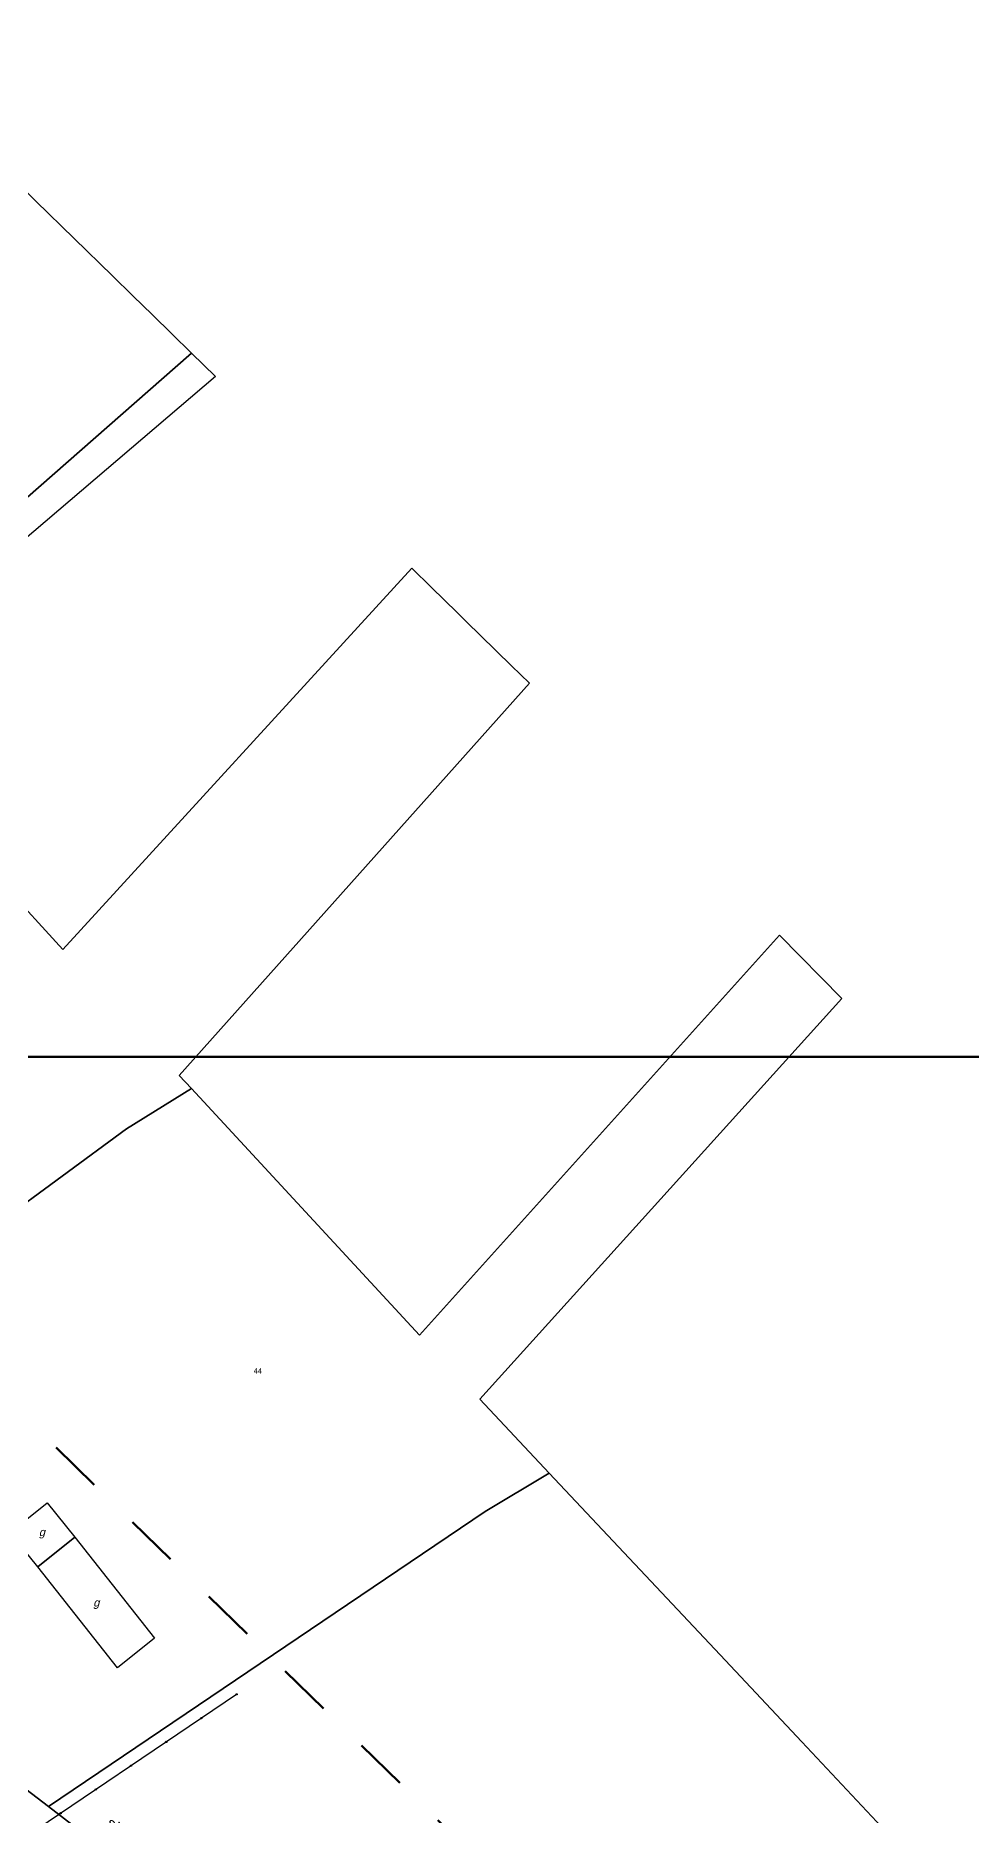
# Model space of a CAD drawing. Header units: metres. Extents: x 7542702 to 7555152, y 5804026 to 5815503.
# Drawn here: x 7547083 to 7547258.3, y 5807100 to 5807433.5 of the extents above; entities that cross this region are included whole.
import ezdxf
from ezdxf import colors
from ezdxf.entities.mleader import LeaderData, LeaderLine
from ezdxf.math import Vec2, Vec3

# ---------------------------------------------------------------- set-up
doc = ezdxf.new("R2010")
doc.units = ezdxf.units.M
doc.linetypes.add('4001', pattern=[0])
doc.linetypes.add('4002', pattern=[2, 1, -1])
doc.layers.add('!tele', color=30, linetype='Continuous', lineweight=50, plot=False)
doc.layers.add('!trafo', color=6, linetype='4002', lineweight=50)
for name, color, linetype in [('_MM opisy', 7, 'Continuous'), ('_MM slupy', 5, 'Continuous'), ('Budynki', 7, 'Continuous'), ('Dzialki', 165, 'Continuous'), ('Ogrodzenia', 184, 'Continuous')]:
    doc.layers.add(name, color=color, linetype=linetype)
doc.layers.add('DIM', color=7, linetype='Continuous', plot=False)
doc.styles.get("Standard").update_dxf_attribs({"font": 'arial.ttf'})
doc.dimstyles.new('opis linie', dxfattribs={"dimtxt": 1.5, "dimasz": 0.18, "dimexe": 0.18, "dimexo": 0.0625, "dimgap": 2.5, "dimtad": 4, "dimdec": 0, "dimzin": 0, "dimdsep": 46, "dimtxsty": 'Standard', "dimcen": 0.09, "dimse1": 1, "dimse2": 1, "dimsd1": 1, "dimsd2": 1, "dimclrt": 256, "dimadec": 0, "dimazin": 0, "dimtfac": 1, "dimtdec": 0, "dimtofl": 0, "dimtmove": 0, "dimatfit": 3, "dimfxl": 1, "dimtfill": 1, "dimtolj": 1, "dimtzin": 0, "dimarcsym": 0})

# ---------------------------------------------------------------- blocks, each defined once
blk = doc.blocks.new('1281')
at = {"layer": 'Ogrodzenia', "color": 184, "linetype": 'Continuous'}
for radius in [0.24, 0.16, 0.08]:
    blk.add_circle((0, 0), radius, dxfattribs=at)
blk = doc.blocks.new('ZN')
at = {"layer": '_MM slupy', "transparency": 33554687}
h = blk.add_hatch(color=256, dxfattribs=at)
h.dxf.hatch_style = 1
h.paths.add_polyline_path([(0, -0.86), (0, 0.86, 1)])
at = {"layer": '_MM slupy'}
blk.add_circle((0, 0), 0.857, dxfattribs=at)
blk = doc.blocks.new('*D219')
at = {"layer": 'Defpoints', "color": 0}
for p in [(7547051.12, 5807122.23), (7547085.8, 5807093), (7547086.27, 5807093.58)]:
    blk.add_point(p, dxfattribs=at)
at = {"layer": 'DIM', "insert": (7547066.16, 5807104.79), "char_height": 1.5, "attachment_point": 5, "rotation": 320.8173, "bg_fill": 3, "box_fill_scale": 1.1, "bg_fill_color": 9, "bg_fill_true_color": 13158600, "bg_fill_transparency": 0}
blk.add_mtext('\\A1;- 45 m -', dxfattribs=at)
blk = doc.blocks.new('q')
at = {"layer": '_MM slupy'}
blk.add_blockref('ZN', (0, 0), dxfattribs=at)
at = {"layer": '_MM opisy'}
ml = blk.add_multileader_mtext('Standard', dxfattribs=at)
ml.set_content('\\pxql;słup nN\\PP-10/ZN', color=256)
ml.set_leader_properties()
ml.build(insert=Vec2(0, 0))
ml.multileader.update_dxf_attribs({"has_text_frame": 1, "text_left_attachment_type": 5, "text_right_attachment_type": 5, "dogleg_length": 1, "arrow_head_size": 1})
ctx = ml.context
ctx.base_point, ctx.char_height, ctx.arrow_head_size, ctx.landing_gap_size, ctx.plane_origin = Vec3(3.75, 5.9), 2, 1, 1, Vec3(1.72, -1.42)
ctx.left_attachment, ctx.right_attachment = 5, 5
notes = []
notes.append((ctx, [(0, (1, 1, 0), (2.75, 5.9), (1, 0), 1, [(0, [(0, 0), (2.75, 5.9)], 0, [])])]))
ctx.mtext.insert, ctx.mtext.flow_direction = Vec3(4.75, 11.7), 5
ctx.mtext.has_bg_fill, ctx.mtext.bg_color, ctx.mtext.bg_scale_factor, ctx.mtext.bg_transparency, ctx.mtext.use_window_bg_color = 1, -1023410175, 1, 0, 1
for ctx, leaders in notes:
    for number, flags, end, landing, length, lines in leaders:
        leader = LeaderData()
        leader.index, (leader.has_last_leader_line, leader.has_dogleg_vector, leader.attachment_direction) = number, flags
        leader.last_leader_point, leader.dogleg_vector, leader.dogleg_length = Vec3(end), Vec3(landing), length
        for number, points, colour, breaks in lines:
            line = LeaderLine()
            line.index, line.vertices, line.color, line.breaks = number, Vec3.list(points), colors.encode_raw_color(colour), breaks
            leader.lines.append(line)
        ctx.leaders.append(leader)

msp = doc.modelspace()

# ---------------------------------------------------------------- linework, layer by layer
at = {"layer": '!trafo', "ltscale": 10}
msp.add_lwpolyline([(7546747.54, 5807433.55), (7546707.13, 5807334.94), (7547051.46, 5807071.49), (7547150.64, 5807000.95), (7547259.86, 5806782.01), (7547244.22, 5806581.99), (7547760.47, 5806214.35), (7547791.76, 5806291.46), (7547331.38, 5806646.8), (7547319.09, 5806843.46), (7547208.46, 5807050.19), (7546929.11, 5807322.84)], close=True, dxfattribs=at)
at = {"layer": 'Budynki', "color": 7, "linetype": '4001'}
for points in [[(7547085.14, 5807158.54, 0), (7547090.29, 5807152.09, 0), (7547083.35, 5807146.56, 0), (7547078.21, 5807153, 0), (7547085.14, 5807158.54, 0)], [(7547090.29, 5807152.09, 0), (7547105.26, 5807133.16, 0), (7547098.31, 5807127.66, 0), (7547083.35, 5807146.56, 0), (7547090.29, 5807152.09, 0)]]:
    msp.add_polyline3d(points, dxfattribs=at)
at = {"layer": 'Dzialki'}
for p, q in [((7547073.19, 5807412.12), (7547083, 5807402.52)), ((7547083, 5807402.52), (7547097.36, 5807388.5)), ((7547097.36, 5807388.5), (7547101.17, 5807384.78)), ((7547101.17, 5807384.78), (7547104.84, 5807381.19)), ((7547104.84, 5807381.19), (7547108.49, 5807377.63)), ((7547108.49, 5807377.63), (7547112.18, 5807374.02)), ((7547112.18, 5807374.02), (7547031, 5807302.76)), ((7547031, 5807302.76), (7547112.18, 5807374.02)), ((7547112.18, 5807374.02), (7547116.65, 5807369.66)), ((7547116.65, 5807369.66), (7547045.3, 5807308.82)), ((7547088.08, 5807262.28), (7547153.46, 5807333.72)), ((7547153.46, 5807333.72), (7547157.13, 5807330.13)), ((7547157.13, 5807330.13), (7547161.98, 5807325.4)), ((7547161.98, 5807325.4), (7547163.74, 5807323.68)), ((7547163.74, 5807323.68), (7547166.37, 5807321.11)), ((7547166.37, 5807321.11), (7547172.18, 5807315.45)), ((7547172.18, 5807315.45), (7547175.5, 5807312.19)), ((7547175.5, 5807312.19), (7547109.88, 5807238.67)), ((7547076.98, 5807274.38), (7547088.08, 5807262.28)), ((7547154.94, 5807189.99), (7547222.35, 5807264.96)), ((7547222.35, 5807264.96), (7547234.08, 5807253.08)), ((7547234.08, 5807253.08), (7547166.2, 5807178)), ((7547109.88, 5807238.67), (7547112.2, 5807236.18)), ((7547100.02, 5807228.66), (7547112.2, 5807236.18)), ((7547112.2, 5807236.18), (7547100.02, 5807228.66)), ((7547112.2, 5807236.18), (7547154.94, 5807189.99)), ((7547015.25, 5807166.5), (7547100.02, 5807228.66)), ((7547100.02, 5807228.66), (7547015.25, 5807166.5)), ((7547166.2, 5807178), (7547179.22, 5807164.14)), ((7547179.22, 5807164.14), (7547167.24, 5807156.9)), ((7547167.24, 5807156.9), (7547179.22, 5807164.14)), ((7547179.22, 5807164.14), (7547211.24, 5807130.08)), ((7547167.24, 5807156.9), (7547085.38, 5807101.61)), ((7547085.38, 5807101.61), (7547167.24, 5807156.9)), ((7547211.24, 5807130.08), (7547226.56, 5807113.76)), ((7547085.38, 5807101.61), (7547070.07, 5807113.31)), ((7547070.07, 5807113.31), (7547085.38, 5807101.61)), ((7547226.56, 5807113.76), (7547251.76, 5807086.96)), ((7547093.59, 5807095.34), (7547085.38, 5807101.61)), ((7547085.38, 5807101.61), (7547093.59, 5807095.34))]:
    msp.add_line(p, q, dxfattribs=at)
at = {"layer": 'Ogrodzenia', "color": 184, "linetype": '4001'}
msp.add_line((7547120.63, 5807122.66), (7547074.46, 5807091.47), dxfattribs=at)

# ---------------------------------------------------------------- block references
at = {"layer": 'Ogrodzenia', "color": 184, "xscale": 0.5, "yscale": 0.5, "zscale": 0.5}
for p in [(7547120.63, 5807122.66), (7547114.03, 5807118.2), (7547107.44, 5807113.75), (7547100.84, 5807109.29), (7547094.25, 5807104.84), (7547087.65, 5807100.38)]:
    msp.add_blockref('1281', p, dxfattribs=at)

# ---------------------------------------------------------------- texts
at = {"layer": 'Budynki', "color": 7, "oblique": 15}
for p in [(7547083.56, 5807152.33), (7547093.75, 5807139.12)]:
    msp.add_text('g', height=1.5, rotation=359.97, dxfattribs=at).set_placement(p)
at = {"layer": 'Dzialki'}
msp.add_text('44', height=1, dxfattribs=at).set_placement((7547123.83, 5807182.79))

# ---------------------------------------------------------------- next in the draw order: block references
at = {"layer": '!tele', "rotation": 321.2711778390204}
msp.add_blockref('q', (7547086.27, 5807093.58), dxfattribs=at)

# ---------------------------------------------------------------- next in the draw order: dimensions: what is measured, and where the dimension line sits
at = {"layer": 'DIM'}
dim = msp.add_aligned_dim(p1=(7547051.12, 5807122.23), p2=(7547086.27, 5807093.58), distance=-0.75, dimstyle='opis linie', override={"dimpost": '- <> m -'}, dxfattribs=at)
dim.commit()
dim.dimension.update_dxf_attribs({"geometry": '*D219', "text_midpoint": (7547066.16, 5807104.79)})

# ---------------------------------------------------------------- next in the draw order: linework, layer by layer
at = {"layer": 'Defpoints', "color": 4, "lineweight": 70}
msp.add_lwpolyline([(7546935.76, 5807242.14), (7547328.27, 5807242.14), (7547328.27, 5806958.74), (7546935.76, 5806958.74)], close=True, dxfattribs=at)

doc.saveas('drawing.dxf')
